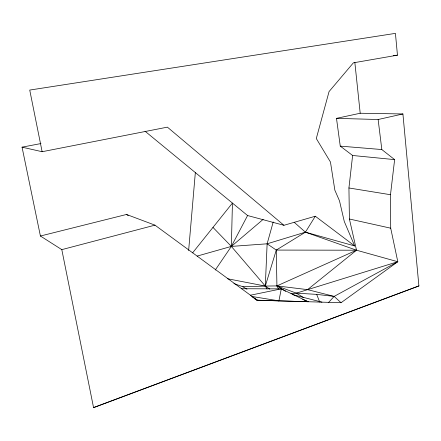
<?xml version="1.0" encoding="UTF-8"?>
<svg xmlns="http://www.w3.org/2000/svg" width="441" height="441" viewBox="0 0 441 441"><rect width="100%" height="100%" fill="white"/><g stroke="black" fill="none" stroke-linecap="round" stroke-linejoin="round"><path stroke-width="0.66" d="M273.211 221.966L267.125 243.807L265.311 286.077L267.07 289.009M188.638 250.499L195.341 172.574M340.259 146.125L381.823 149.549L394.629 159.62L390.489 194.718L390.704 228.184L397.804 261.728L356.51 250.212L349.41 219.012L348.93 187.976L352.618 155.486L340.259 146.125L336.489 118.359L360.198 113.243L402.92 113.96L418.9 285.917L93.553 407.594L61.806 249.634L40.412 236.018L22.05 147.162L40.974 143.551M255.466 299.389L257.263 300.216L278.916 300.861L281.286 288.866L241.431 288.739M315.298 216.233L283.932 225.29L167.398 127.146L42.127 151.715L29.734 90.069L395.428 33.373L397.457 55.175L353.39 62.826L329.058 91.59L316.296 138.54L330.463 162.04L334.851 190.154L339.487 200.826L344.278 221.481L354.685 245.951L315.298 216.233L305.426 232.17L276.281 250.075L265.311 286.077L242.87 286.738L233.895 283.569M283.932 225.29L247.577 215.533L231.354 246.409L215.28 270.013M192.601 252.864L232.435 203.081L231.354 246.409L265.311 286.077L269.837 289.153M328.308 302.747L334.146 296.396L397.804 261.728L296.324 293.149L291.021 293.723M263.183 219.37L231.354 246.409L197.144 256.094M227.611 278.767L265.311 286.077L276.926 285.911L307.559 289.632L356.51 250.212L305.426 232.17L294.164 222.264M254.854 298.926L257.263 300.216L341.042 302.719L397.804 261.728M278.469 288.883L276.926 285.911L356.51 250.212L276.281 250.075L267.125 243.807L231.354 246.409L212.975 227.396M93.58 407.627L418.95 285.933M267.125 243.807L305.426 232.17L354.685 245.951M61.806 249.634L154.962 225.153L257.263 300.216L252.081 296.815M40.412 236.018L126.512 214.464L154.962 225.153M336.489 118.359L378.135 119.511L402.92 113.96M250.372 295.233L281.286 288.866L308.171 301.738L278.861 300.878M393.361 55.533L397.457 55.175M276.281 250.075L276.926 285.911L296.324 293.149L316.688 294.379L334.146 296.396L341.042 302.719M352.618 155.486L394.629 159.62M348.93 187.976L390.489 194.718M251.756 296.451L278.916 300.861M349.41 219.012L390.704 228.184M22.05 147.162L42.127 151.715M307.559 289.632L334.146 296.396M292.328 294.538L321.941 302.146M302.631 299.373L308.171 301.738M242.87 286.738L247.004 289.191M296.324 293.149L303.298 297.399M276.926 285.911L285.636 291.336M126.512 214.464L128.237 215.594M145.039 131.214L247.577 215.533M316.688 294.379L319.708 302.063M378.135 119.511L381.823 149.549M354.829 62.324L360.198 113.243"/></g></svg>
